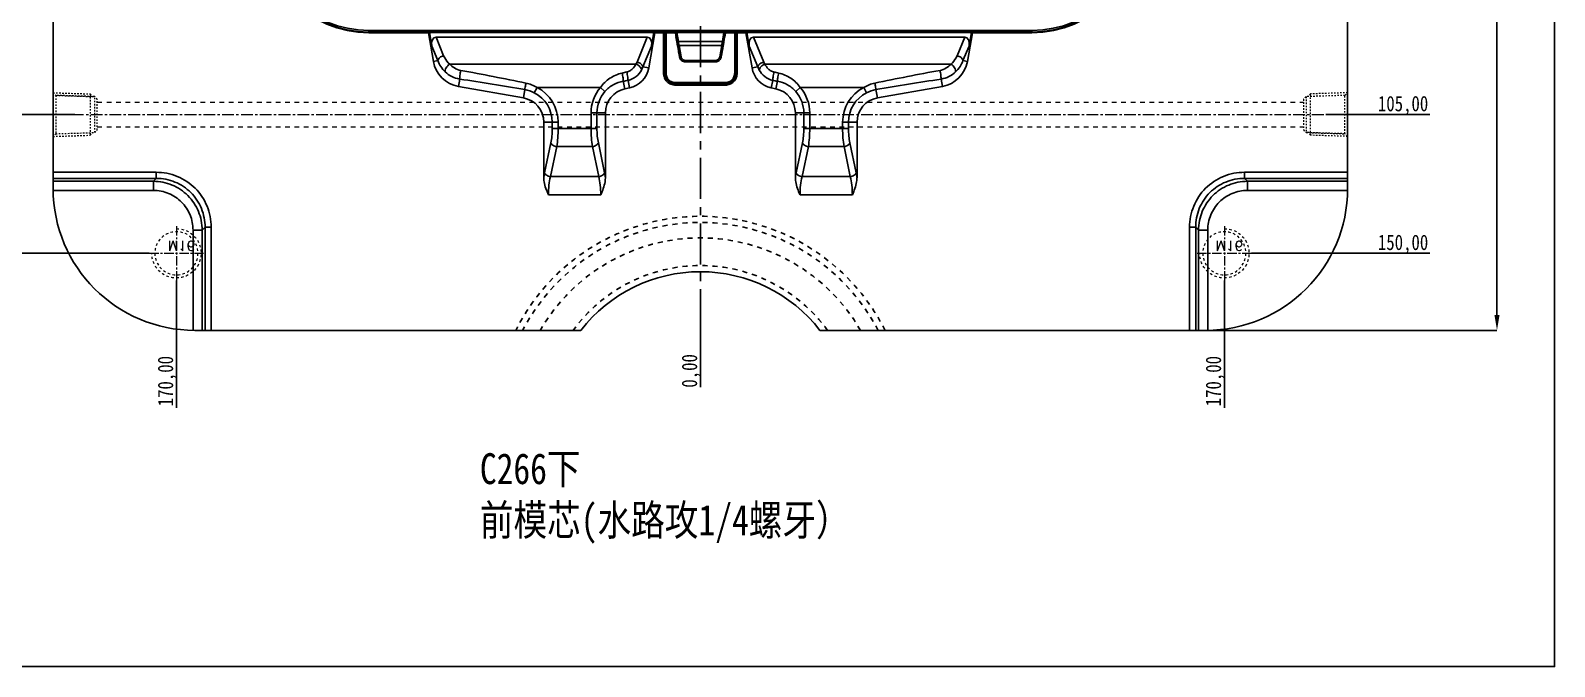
# Model space of a CAD drawing. Header units: millimetres. Extents: x 1727 to 4210, y -6182 to 759.
# Drawn here: x 2555.2 to 3049.7, y -3592.5 to -3386.2 of the extents above; entities that cross this region are included whole.
import ezdxf

# ---------------------------------------------------------------- set-up
doc = ezdxf.new("R2010")
doc.units = ezdxf.units.MM
doc.header["$LTSCALE"] = 16.335
doc.header["$PDMODE"] = 3
doc.header["$PDSIZE"] = 0.3125
doc.linetypes.add('CENTER', pattern=[0.6, 0.375, -0.075, 0.075, -0.075])
doc.linetypes.add('HIDDEN', pattern=[0.2, 0.1, -0.1])
doc.layers.get('0').update_dxf_attribs({"linetype": 'CONTINUOUS'})
doc.layers.get('Defpoints').update_dxf_attribs({"linetype": 'CONTINUOUS'})
for name, color, linetype, lineweight in [('cool', 153, 'HIDDEN', 9), ('dim', 82, 'CONTINUOUS', 9), ('screw', 33, 'CONTINUOUS', 13)]:
    doc.layers.add(name, color=color, linetype=linetype, lineweight=lineweight)
doc.layers.add('DEFAULT_2', color=8, linetype='HIDDEN')
doc.styles.get("Standard").update_dxf_attribs({"font": 'txt', "width": 0.8})
doc.styles.add('TXT', font='txt.shx', dxfattribs={"bigfont": 'gbcbig.shx'})
doc.dimstyles.new('mold', dxfattribs={"dimtxt": 8, "dimasz": 5, "dimexe": 0, "dimexo": 0, "dimgap": 0, "dimtad": 1, "dimzin": 1, "dimtxsty": 'Standard', "dimcen": 0, "dimclrd": 4, "dimclre": 4, "dimclrt": 6, "dimazin": 0, "dimtfac": 1, "dimtofl": 0, "dimtmove": 0, "dimatfit": 3, "dimfxl": 0, "dimarcsym": 0})

# ---------------------------------------------------------------- blocks, each defined once
blk = doc.blocks.new('screw_m16_g')
at = {"layer": 'screw', "color": 1, "linetype": 'CENTER', "ltscale": 0.497582}
for p, q in [((0, -8.8), (0, 8.8)), ((-8.8, 0), (8.8, 0))]:
    blk.add_line(p, q, dxfattribs=at)
at = {"layer": 'screw', "color": 33, "linetype": 'HIDDEN', "ltscale": 0.497582}
blk.add_circle((0, 0), 7, dxfattribs=at)
at = {"layer": 'screw', "color": 92, "linetype": 'HIDDEN', "ltscale": 0.497582}
blk.add_arc((0, 0), 8, 270, 180, dxfattribs=at)
at = {"layer": 'screw', "color": 6, "style": 'TXT'}
blk.add_text('M16', height=3.2, dxfattribs=at).set_placement((-2.72, -4))
blk = doc.blocks.new('cool_jt_f12')
at = {"layer": 'cool', "ltscale": 0.3}
for p, q in [((0, 7.0785), (0.856, 6.2225)), ((0, 7.0785), (12, 6.7035)), ((0.856, 6.2225), (0.856, -6.2225)), ((13.5, 5.827375), (0.856, 6.2225)), ((0.856, 6.2225), (13.5, 5.827375)), ((12, 6.7035), (12.856, 5.8475)), ((12, 6.7035), (12, -6.7035)), ((14.327375, 5), (13.5, 5.827375)), ((13.5, -5.827375), (13.5, 5.827375)), ((14.327375, -5), (14.327375, 5)), ((0.856, -6.2225), (0, -7.0785)), ((0, -7.0785), (12, -6.7035)), ((0.856, -6.2225), (13.5, -5.827375)), ((12, -6.7035), (12.856, -5.8475)), ((13.5, -5.827375), (14.327375, -5))]:
    blk.add_line(p, q, dxfattribs=at)
blk = doc.blocks.new('124')
at = {"layer": 'cool', "ltscale": 0.932966}
for p, q in [((10.14, -1344.71), (401.48, -1344.71)), ((10.14, -1352.71), (401.48, -1352.71))]:
    blk.add_line(p, q, dxfattribs=at)
at = {"layer": 'cool', "color": 1, "linetype": 'CENTER', "ltscale": 0.621977}
blk.add_line((-4.19, -1348.71), (415.81, -1348.71), dxfattribs=at)
at = {"layer": 'cool', "ltscale": 0.932966}
blk.add_blockref('cool_jt_f12', (-4.19, -1348.71), dxfattribs=at)
at = {"layer": 'cool', "ltscale": 0.932966, "rotation": 180}
blk.add_blockref('cool_jt_f12', (415.81, -1348.71), dxfattribs=at)
blk = doc.blocks.new('*D322')
at = {"color": 4, "lineweight": -2}
for p, q in [((2931.29, -3133.43), (3031.03, -3133.43)), ((3031.03, -3138.43), (3031.03, -3478.43)), ((2931.29, -3483.43), (3031.03, -3483.43))]:
    blk.add_line(p, q, dxfattribs=at)
at = {"color": 4}
for points in [[(3030.2, -3138.43), (3031.87, -3138.43), (3031.03, -3133.43)], [(3030.2, -3478.43), (3031.87, -3478.43), (3031.03, -3483.43)]]:
    blk.add_solid(points, dxfattribs=at)
at = {"layer": 'Defpoints', "color": 0}
for p in [(2931.29, -3133.43), (2931.29, -3483.43), (3031.03, -3483.43)]:
    blk.add_point(p, dxfattribs=at)
at = {"color": 6, "insert": (3026.37, -3276.08), "char_height": 8, "attachment_point": 5, "rotation": 90}
blk.add_mtext('350,00', dxfattribs=at)
blk = doc.blocks.new('*D507')
at = {"layer": 'Defpoints', "color": 0}
for p in [(2772.58, -3308.43), (2975.51, -3413.43), (2991.9, -3413.43)]:
    blk.add_point(p, dxfattribs=at)
at = {"layer": 'dim', "color": 4, "lineweight": -2}
blk.add_line((2975.51, -3413.43), (3009.23, -3413.43), dxfattribs=at)
at = {"layer": 'dim', "color": 6, "insert": (3000.56, -3410.51), "char_height": 5, "attachment_point": 5}
blk.add_mtext('105,00', dxfattribs=at)
blk = doc.blocks.new('*D508')
at = {"layer": 'Defpoints', "color": 0}
for p in [(2772.58, -3308.43), (2951.38, -3458.43), (2991.9, -3458.43)]:
    blk.add_point(p, dxfattribs=at)
at = {"layer": 'dim', "color": 4, "lineweight": -2}
blk.add_line((2951.38, -3458.43), (3009.23, -3458.43), dxfattribs=at)
at = {"layer": 'dim', "color": 6, "insert": (3000.56, -3455.51), "char_height": 5, "attachment_point": 5}
blk.add_mtext('150,00', dxfattribs=at)
blk = doc.blocks.new('*D509')
at = {"layer": 'Defpoints', "color": 0}
for p in [(2772.58, -3308.43), (2942.58, -3467.23), (2942.58, -3491.24)]:
    blk.add_point(p, dxfattribs=at)
at = {"layer": 'dim', "color": 4, "lineweight": -2}
blk.add_line((2942.58, -3467.23), (2942.58, -3508.57), dxfattribs=at)
at = {"layer": 'dim', "color": 6, "insert": (2939.66, -3499.9), "char_height": 5, "attachment_point": 5, "rotation": 90}
blk.add_mtext('170,00', dxfattribs=at)
blk = doc.blocks.new('*D510')
at = {"layer": 'Defpoints', "color": 0}
for p in [(2772.58, -3308.43), (2772.58, -3477), (2772.58, -3491.24)]:
    blk.add_point(p, dxfattribs=at)
at = {"layer": 'dim', "color": 4, "lineweight": -2}
blk.add_line((2772.58, -3477), (2772.58, -3501.9), dxfattribs=at)
at = {"layer": 'dim', "color": 6, "insert": (2769.66, -3496.57), "char_height": 5, "attachment_point": 5, "rotation": 90}
blk.add_mtext('0,00', dxfattribs=at)
blk = doc.blocks.new('*D520')
at = {"layer": 'Defpoints', "color": 0}
for p in [(2772.58, -3308.43), (2553.25, -3413.43), (2569.64, -3413.43)]:
    blk.add_point(p, dxfattribs=at)
at = {"layer": 'dim', "color": 4, "lineweight": -2}
blk.add_line((2569.64, -3413.43), (2535.92, -3413.43), dxfattribs=at)
at = {"layer": 'dim', "color": 6, "insert": (2544.59, -3410.51), "char_height": 5, "attachment_point": 5}
blk.add_mtext('105,00', dxfattribs=at)
blk = doc.blocks.new('*D521')
at = {"layer": 'Defpoints', "color": 0}
for p in [(2772.58, -3308.43), (2553.25, -3458.43), (2593.78, -3458.43)]:
    blk.add_point(p, dxfattribs=at)
at = {"layer": 'dim', "color": 4, "lineweight": -2}
blk.add_line((2593.78, -3458.43), (2535.92, -3458.43), dxfattribs=at)
at = {"layer": 'dim', "color": 6, "insert": (2544.59, -3455.51), "char_height": 5, "attachment_point": 5}
blk.add_mtext('150,00', dxfattribs=at)
blk = doc.blocks.new('*D515')
at = {"layer": 'Defpoints', "color": 0}
for p in [(2772.58, -3308.43), (2602.58, -3467.23), (2602.58, -3491.24)]:
    blk.add_point(p, dxfattribs=at)
at = {"layer": 'dim', "color": 4, "lineweight": -2}
blk.add_line((2602.58, -3467.23), (2602.58, -3508.57), dxfattribs=at)
at = {"layer": 'dim', "color": 6, "insert": (2599.66, -3499.9), "char_height": 5, "attachment_point": 5, "rotation": 90}
blk.add_mtext('170,00', dxfattribs=at)

msp = doc.modelspace()

# ---------------------------------------------------------------- linework, layer by layer
at = {"color": 1, "linetype": 'CENTER', "ltscale": 2.176925}
msp.add_line((2772.575, -3483.431), (2772.575, -3133.43), dxfattribs=at)
at = {"color": 7, "linetype": 'Continuous'}
for p, q in [((2562.575, -3437.43), (2562.575, -3179.43)), ((2982.575, -3179.43), (2982.575, -3437.43)), ((2665.04, -3386.87), (2665.04, -3386.156)), ((2880.11, -3386.156), (2665.04, -3386.156)), ((2665.04, -3386.658), (2880.11, -3386.658)), ((2684.311, -3386.87), (2665.04, -3386.87)), ((2684.649, -3386.807), (2684.311, -3386.87)), ((2685.953, -3396.182), (2684.311, -3386.87)), ((2685.422, -3391.191), (2684.649, -3386.807)), ((2684.649, -3386.807), (2757.502, -3386.807)), ((2757.84, -3386.87), (2755.821, -3398.317)), ((2757.502, -3386.807), (2756.729, -3391.191)), ((2757.502, -3386.807), (2757.84, -3386.87)), ((2760.636, -3386.87), (2757.84, -3386.87)), ((2760.636, -3399.985), (2760.636, -3386.87)), ((2761.034, -3386.889), (2761.043, -3386.895)), ((2761.034, -3399.985), (2761.034, -3386.889)), ((2764.454, -3386.914), (2761.442, -3386.914)), ((2761.442, -3399.975), (2761.442, -3386.914)), ((2764.926, -3386.862), (2780.225, -3386.862)), ((2764.926, -3386.862), (2765.429, -3389.759)), ((2779.722, -3389.759), (2780.225, -3386.862)), ((2783.709, -3386.914), (2780.697, -3386.914)), ((2783.709, -3386.914), (2783.709, -3399.975)), ((2784.117, -3386.889), (2784.107, -3386.895)), ((2784.107, -3386.895), (2784.107, -3399.975)), ((2787.311, -3386.87), (2784.515, -3386.87)), ((2784.515, -3386.87), (2784.515, -3399.985)), ((2787.649, -3386.807), (2787.311, -3386.87)), ((2789.329, -3398.317), (2787.311, -3386.87)), ((2787.649, -3386.807), (2860.502, -3386.807)), ((2788.422, -3391.191), (2787.649, -3386.807)), ((2860.84, -3386.87), (2859.198, -3396.182)), ((2860.502, -3386.807), (2859.729, -3391.191)), ((2860.502, -3386.807), (2860.84, -3386.87)), ((2880.11, -3386.87), (2860.84, -3386.87)), ((2880.11, -3386.156), (2880.11, -3386.87)), ((2685.422, -3391.191), (2687.385, -3395.93)), ((2686.809, -3388.37), (2689.278, -3394.331)), ((2686.809, -3388.37), (2755.341, -3388.37)), ((2755.341, -3388.37), (2752.023, -3396.383)), ((2756.729, -3391.191), (2753.916, -3397.982)), ((2765.429, -3389.759), (2764.961, -3389.84)), ((2764.961, -3389.84), (2765.171, -3391.054)), ((2779.722, -3389.759), (2765.429, -3389.759)), ((2765.499, -3390.177), (2765.429, -3389.759)), ((2765.643, -3391.014), (2779.508, -3391.014)), ((2765.643, -3391.014), (2766.295, -3394.664)), ((2778.856, -3394.664), (2779.508, -3391.014)), ((2779.58, -3390.596), (2779.508, -3391.014)), ((2780.19, -3389.84), (2779.722, -3389.759)), ((2780.19, -3389.84), (2779.98, -3391.054)), ((2788.422, -3391.191), (2791.234, -3397.982)), ((2789.81, -3388.37), (2858.341, -3388.37)), ((2789.81, -3388.37), (2793.128, -3396.383)), ((2858.341, -3388.37), (2855.873, -3394.331)), ((2859.729, -3391.191), (2857.766, -3395.93)), ((2685.953, -3396.182), (2687.385, -3395.93)), ((2765.82, -3394.799), (2765.792, -3394.646)), ((2765.804, -3394.71), (2765.82, -3394.799)), ((2777.367, -3395.906), (2767.784, -3395.906)), ((2767.784, -3396.366), (2777.367, -3396.366)), ((2777.367, -3395.906), (2777.367, -3396.366)), ((2779.355, -3394.663), (2779.331, -3394.799)), ((2779.346, -3394.71), (2779.331, -3394.799)), ((2859.198, -3396.182), (2857.766, -3395.93)), ((2691.241, -3397.057), (2751.676, -3397.057)), ((2694.064, -3404.294), (2694.484, -3401.916)), ((2755.821, -3398.317), (2753.916, -3397.982)), ((2760.636, -3399.985), (2761.442, -3399.975)), ((2761.034, -3399.985), (2761.043, -3399.975)), ((2784.515, -3399.985), (2783.709, -3399.975)), ((2784.107, -3399.975), (2784.117, -3399.985)), ((2789.329, -3398.317), (2791.234, -3397.982)), ((2793.474, -3397.057), (2853.91, -3397.057)), ((2851.086, -3404.294), (2850.667, -3401.916)), ((2694.064, -3404.294), (2715.15, -3408.012)), ((2715.15, -3408.012), (2715.622, -3405.335)), ((2718.7, -3406.354), (2719.584, -3404.647)), ((2719.584, -3404.647), (2740.158, -3404.647)), ((2740.158, -3404.647), (2741.616, -3405.9)), ((2748.097, -3405.074), (2747.575, -3402.618)), ((2748.097, -3405.074), (2749.606, -3404.753)), ((2749.606, -3404.753), (2749.092, -3402.333)), ((2764.521, -3403.87), (2764.53, -3403.063)), ((2764.521, -3403.471), (2764.53, -3403.462)), ((2780.63, -3403.471), (2764.521, -3403.471)), ((2780.63, -3403.87), (2764.521, -3403.87)), ((2780.621, -3403.063), (2764.53, -3403.063)), ((2780.621, -3403.063), (2780.63, -3403.87)), ((2780.621, -3403.462), (2780.63, -3403.471)), ((2795.545, -3404.753), (2796.059, -3402.333)), ((2795.545, -3404.753), (2797.053, -3405.074)), ((2797.053, -3405.074), (2797.575, -3402.618)), ((2803.535, -3405.9), (2804.993, -3404.647)), ((2804.993, -3404.647), (2825.567, -3404.647)), ((2825.567, -3404.647), (2826.451, -3406.354)), ((2830.001, -3408.012), (2829.529, -3405.335)), ((2830.001, -3408.012), (2851.086, -3404.294)), ((2721.761, -3415.89), (2726.422, -3415.89)), ((2721.761, -3433.74), (2721.761, -3415.89)), ((2724.5, -3415.89), (2724.5, -3417.908)), ((2726.422, -3415.89), (2726.422, -3417.908)), ((2737.099, -3412.899), (2741.761, -3412.899)), ((2737.099, -3412.899), (2737.099, -3417.908)), ((2739.022, -3412.899), (2739.022, -3417.908)), ((2741.761, -3412.899), (2741.761, -3433.74)), ((2803.39, -3412.899), (2808.051, -3412.899)), ((2803.39, -3433.74), (2803.39, -3412.899)), ((2806.129, -3412.899), (2806.129, -3417.908)), ((2808.051, -3412.899), (2808.051, -3417.908)), ((2818.729, -3415.89), (2823.39, -3415.89)), ((2818.729, -3415.89), (2818.729, -3417.908)), ((2820.651, -3415.89), (2820.651, -3417.908)), ((2823.39, -3415.89), (2823.39, -3433.74)), ((2724.5, -3417.908), (2739.022, -3417.908)), ((2806.129, -3417.908), (2820.651, -3417.908)), ((2724.055, -3422.639), (2722.011, -3432.359)), ((2725.978, -3423.822), (2723.934, -3433.542)), ((2737.544, -3423.822), (2725.978, -3423.822)), ((2737.544, -3423.822), (2739.587, -3433.542)), ((2739.466, -3422.639), (2741.51, -3432.359)), ((2805.685, -3422.639), (2803.641, -3432.359)), ((2807.607, -3423.822), (2805.563, -3433.542)), ((2819.173, -3423.822), (2807.607, -3423.822)), ((2819.173, -3423.822), (2821.217, -3433.542)), ((2821.095, -3422.639), (2823.139, -3432.359)), ((2596.032, -3432.148), (2562.575, -3432.148)), ((2596.032, -3434.129), (2562.575, -3434.129)), ((2595.094, -3435.067), (2562.575, -3435.067)), ((2595.094, -3435.067), (2596.032, -3434.129)), ((2595.094, -3438.038), (2595.094, -3435.067)), ((2596.032, -3432.148), (2596.032, -3434.129)), ((2723.934, -3433.542), (2739.587, -3433.542)), ((2805.563, -3433.542), (2821.217, -3433.542)), ((2982.575, -3432.148), (2949.118, -3432.148)), ((2949.118, -3432.148), (2949.118, -3434.129)), ((2982.575, -3434.129), (2949.118, -3434.129)), ((2950.057, -3435.067), (2949.118, -3434.129)), ((2982.575, -3435.067), (2950.057, -3435.067)), ((2950.057, -3438.038), (2950.057, -3435.067)), ((2595.094, -3438.038), (2562.579, -3438.038)), ((2723.268, -3439.456), (2740.254, -3439.456)), ((2804.897, -3439.456), (2821.883, -3439.456)), ((2982.571, -3438.038), (2950.057, -3438.038)), ((2607.968, -3483.426), (2607.968, -3450.911)), ((2607.968, -3450.911), (2610.938, -3450.911)), ((2610.938, -3450.911), (2611.877, -3449.973)), ((2610.938, -3483.43), (2610.938, -3450.911)), ((2611.877, -3483.43), (2611.877, -3449.973)), ((2613.857, -3449.973), (2611.877, -3449.973)), ((2613.857, -3483.43), (2613.857, -3449.973)), ((2931.294, -3449.973), (2933.274, -3449.973)), ((2931.294, -3449.973), (2931.294, -3483.43)), ((2934.212, -3450.911), (2933.274, -3449.973)), ((2933.274, -3449.973), (2933.274, -3483.43)), ((2937.183, -3450.911), (2934.212, -3450.911)), ((2934.212, -3450.911), (2934.212, -3483.43)), ((2937.183, -3450.911), (2937.183, -3483.426)), ((2608.575, -3483.43), (2733.795, -3483.43)), ((2936.575, -3483.43), (2811.356, -3483.43))]:
    msp.add_line(p, q, dxfattribs=at)
msp.add_lwpolyline([(2296.968, -3065.144), (3049.699, -3065.144), (3049.699, -3592.463), (2296.968, -3592.463)], close=True)
for centre, radius, start, end in [((2665.04, -3351.695), 35.175, 180, 270), ((2665.04, -3351.695), 34.963, 180, 270), ((2665.04, -3351.695), 34.461, 180, 270), ((2880.11, -3351.695), 35.175, 270, 0), ((2880.11, -3351.695), 34.963, 270, 0), ((2880.11, -3351.695), 34.461, 270, 0), ((3025.167, -3346.176), 263.369, 189.61748, 189.80216), ((2519.203, -3346.043), 264.161, 350.29025, 350.4745), ((2695.801, -3394.446), 10, 190, 260), ((2747.759, -3394.617), 4.615, 328.08386, 337.50586), ((2767.784, -3394.379), 1.987, 267.70849, 270.00766), ((2797.392, -3394.617), 4.615, 202.49414, 211.91614), ((2849.35, -3394.446), 10, 280, 350), ((2500.597, -4667.88), 1280.725, 80.334673, 81.292635), ((2498.7, -4466.19), 1084.964, 78.448889, 79.586024), ((2912.451, -4128.596), 747.149, 102.660804, 102.780005), ((2747.943, -3396.928), 8, 282, 350), ((2747.689, -3395.885), 6.571, 331.75735, 341.3922), ((2764.529, -3399.976), 3.486, 179.98775, 270.01225), ((2780.621, -3399.976), 3.486, 269.98775, 0.01225), ((2797.208, -3396.928), 8, 190, 258), ((2797.462, -3395.885), 6.571, 198.6078, 208.24265), ((2632.7, -4128.596), 747.149, 77.219994, 77.339196), ((3046.451, -4466.194), 1084.967, 100.413978, 101.551109), ((3044.554, -4667.884), 1280.728, 98.707367, 99.665326), ((2713.761, -3415.89), 10.739, 0, 62.61724), ((2713.761, -3415.89), 12.661, 0, 62.61724), ((2749.761, -3412.899), 12.661, 139.32635, 180), ((2749.761, -3412.899), 10.739, 139.32635, 180), ((2749.761, -3412.899), 8, 102, 180), ((2795.39, -3412.899), 8, 0, 78), ((2795.39, -3412.899), 10.739, 0, 40.67365), ((2795.39, -3412.899), 12.661, 0, 40.67365), ((2831.39, -3415.89), 12.661, 117.38274, 180), ((2831.39, -3415.89), 10.739, 117.38274, 180), ((2713.761, -3415.89), 8, 0, 80), ((2831.39, -3415.89), 8, 100, 180), ((2608.575, -3437.43), 46, 180, 270), ((2936.575, -3437.43), 46, 270, 0), ((2772.575, -3513.43), 49.03, 37.72486, 142.27514)]:
    msp.add_arc(centre, radius, start, end, dxfattribs=at)
for centre, major_axis, start_param, end_param in [((2687.595, -3391.532), (-1.27, 3.068), -0.2444382, 1.2182411), ((2754.556, -3391.532), (1.27, 3.068), -1.2182411, 0.2444382), ((2790.595, -3391.532), (-1.27, 3.068), -0.2444382, 1.2182411), ((2857.556, -3391.532), (1.27, 3.068), -1.2182411, 0.2444382)]:
    msp.add_ellipse(centre, major_axis=major_axis, ratio=0.6023108, start_param=start_param, end_param=end_param, dxfattribs=at)
for points, knots in [([(2761.034, -3386.889), (2761.022, -3386.882), (2760.976, -3386.882), (2760.894, -3386.873), (2760.773, -3386.871), (2760.684, -3386.87), (2760.636, -3386.87)], [0, 0, 0, 0, 0.1021956, 0.324602, 0.6382107, 1, 1, 1, 1]), ([(2761.043, -3386.895), (2761.055, -3386.902), (2761.101, -3386.902), (2761.183, -3386.911), (2761.304, -3386.912), (2761.393, -3386.914), (2761.442, -3386.914)], [0, 0, 0, 0, 0.1011794, 0.322989, 0.6372419, 1, 1, 1, 1]), ([(2764.926, -3386.862), (2764.859, -3386.862), (2764.744, -3386.863), (2764.561, -3386.87), (2764.504, -3386.873), (2764.413, -3386.884), (2764.422, -3386.89)], [0, 0, 0, 0, 0.3940572, 0.7262513, 0.9394968, 1, 1, 1, 1]), ([(2784.107, -3386.895), (2784.096, -3386.902), (2784.05, -3386.902), (2783.968, -3386.911), (2783.847, -3386.912), (2783.757, -3386.914), (2783.709, -3386.914)], [0, 0, 0, 0, 0.1011794, 0.322989, 0.6372419, 1, 1, 1, 1]), ([(2784.117, -3386.889), (2784.129, -3386.882), (2784.174, -3386.882), (2784.257, -3386.873), (2784.377, -3386.871), (2784.467, -3386.87), (2784.515, -3386.87)], [0, 0, 0, 0, 0.1021956, 0.324602, 0.6382107, 1, 1, 1, 1]), ([(2765.155, -3391.066), (2765.174, -3391.072), (2765.232, -3391.068), (2765.394, -3391.057), (2765.537, -3391.033), (2765.643, -3391.014)], [0, 0, 0, 0, 0.1187797, 0.3441869, 1, 1, 1, 1]), ([(2779.508, -3391.014), (2779.613, -3391.033), (2779.756, -3391.056), (2779.917, -3391.068), (2779.975, -3391.071), (2779.994, -3391.066)], [0, 0, 0, 0, 0.6526495, 0.8784935, 1, 1, 1, 1]), ([(2687.385, -3395.93), (2687.444, -3395.553), (2688.03, -3394.818), (2688.817, -3394.445), (2689.278, -3394.331)], [0, 0, 0, 0, 0.4453332, 1, 1, 1, 1]), ([(2687.385, -3395.93), (2687.627, -3396.605), (2688.281, -3397.928), (2689.231, -3399.06), (2689.776, -3399.567)], [0, 0, 0, 0, 0.4907344, 1, 1, 1, 1]), ([(2689.278, -3394.331), (2689.382, -3394.582), (2689.869, -3395.598), (2690.595, -3396.499), (2691.241, -3397.057)], [0, 0, 0, 0, 0.2419908, 1, 1, 1, 1]), ([(2752.023, -3396.383), (2752.484, -3396.497), (2753.271, -3396.87), (2753.857, -3397.605), (2753.916, -3397.982)], [0, 0, 0, 0, 0.5546666, 1, 1, 1, 1]), ([(2766.295, -3394.664), (2766.197, -3394.681), (2766.04, -3394.702), (2765.88, -3394.724), (2765.821, -3394.718)], [0, 0, 0, 0, 0.6268623, 1, 1, 1, 1]), ([(2779.105, -3394.702), (2779.085, -3394.7), (2779.002, -3394.688), (2778.919, -3394.675), (2778.856, -3394.664)], [0, 0, 0, 0, 0.2347896, 1, 1, 1, 1]), ([(2791.234, -3397.982), (2791.294, -3397.605), (2791.88, -3396.87), (2792.667, -3396.497), (2793.128, -3396.383)], [0, 0, 0, 0, 0.4453331, 1, 1, 1, 1]), ([(2855.873, -3394.331), (2855.769, -3394.582), (2855.282, -3395.598), (2854.556, -3396.499), (2853.91, -3397.057)], [0, 0, 0, 0, 0.2419911, 1, 1, 1, 1]), ([(2857.766, -3395.93), (2857.524, -3396.605), (2856.87, -3397.928), (2855.92, -3399.06), (2855.375, -3399.567)], [0, 0, 0, 0, 0.4907229, 1, 1, 1, 1]), ([(2855.873, -3394.331), (2856.333, -3394.445), (2857.121, -3394.818), (2857.707, -3395.553), (2857.766, -3395.93)], [0, 0, 0, 0, 0.5546668, 1, 1, 1, 1]), ([(2689.776, -3399.567), (2689.729, -3399.384), (2689.784, -3398.924), (2690.207, -3398.012), (2690.777, -3397.379), (2691.241, -3397.057)], [0, 0, 0, 0, 0.1879271, 0.4382759, 1, 1, 1, 1]), ([(2689.776, -3399.567), (2690.414, -3400.161), (2691.876, -3401.208), (2693.593, -3401.775), (2694.484, -3401.916)], [0, 0, 0, 0, 0.4914254, 1, 1, 1, 1]), ([(2691.241, -3397.057), (2691.706, -3397.54), (2692.786, -3398.44), (2694.11, -3398.968), (2694.817, -3399.098)], [0, 0, 0, 0, 0.4827122, 1, 1, 1, 1]), ([(2694.484, -3401.916), (2694.467, -3401.776), (2694.492, -3401.396), (2694.554, -3400.735), (2694.667, -3399.937), (2694.763, -3399.376), (2694.817, -3399.098)], [0, 0, 0, 0, 0.1494402, 0.3990286, 0.7017506, 1, 1, 1, 1]), ([(2747.176, -3399.956), (2745.784, -3400.272), (2743.088, -3401.432), (2740.993, -3403.482), (2740.158, -3404.647)], [0, 0, 0, 0, 0.4989731, 1, 1, 1, 1]), ([(2747.176, -3399.956), (2747.235, -3400.224), (2747.343, -3400.758), (2747.474, -3401.513), (2747.552, -3402.131), (2747.586, -3402.486), (2747.575, -3402.618)], [0, 0, 0, 0, 0.3049959, 0.6065181, 0.852239, 1, 1, 1, 1]), ([(2751.676, -3397.057), (2751.382, -3397.623), (2750.799, -3398.45), (2749.715, -3399.268), (2749.044, -3399.535), (2748.692, -3399.614)], [0, 0, 0, 0, 0.4735846, 0.7323368, 1, 1, 1, 1]), ([(2748.692, -3399.614), (2748.753, -3399.884), (2748.864, -3400.428), (2748.997, -3401.199), (2749.073, -3401.833), (2749.105, -3402.198), (2749.092, -3402.333)], [0, 0, 0, 0, 0.3023867, 0.604265, 0.8514135, 1, 1, 1, 1]), ([(2753.478, -3398.994), (2753.041, -3399.806), (2751.82, -3401.317), (2750.036, -3402.148), (2749.092, -3402.333)], [0, 0, 0, 0, 0.4890931, 1, 1, 1, 1]), ([(2751.676, -3397.057), (2752.154, -3397.235), (2752.799, -3397.658), (2753.351, -3398.402), (2753.477, -3398.81), (2753.478, -3398.994)], [0, 0, 0, 0, 0.553695, 0.7998313, 1, 1, 1, 1]), ([(2764.521, -3403.87), (2764.015, -3403.87), (2762.992, -3403.669), (2761.7, -3402.804), (2760.836, -3401.512), (2760.636, -3400.49), (2760.636, -3399.985)], [0, 0, 0, 0, 0.250167, 0.5001697, 0.7500641, 1, 1, 1, 1]), ([(2764.521, -3403.471), (2764.067, -3403.472), (2763.149, -3403.292), (2761.988, -3402.517), (2761.213, -3401.356), (2761.034, -3400.438), (2761.034, -3399.985)], [0, 0, 0, 0, 0.2501661, 0.5001701, 0.7500653, 1, 1, 1, 1]), ([(2764.53, -3403.063), (2764.128, -3403.063), (2763.315, -3402.904), (2762.288, -3402.217), (2761.601, -3401.189), (2761.442, -3400.377), (2761.442, -3399.975)], [0, 0, 0, 0, 0.25017, 0.5001753, 0.7500727, 1, 1, 1, 1]), ([(2783.709, -3399.975), (2783.709, -3400.377), (2783.549, -3401.19), (2782.862, -3402.218), (2781.835, -3402.904), (2781.022, -3403.063), (2780.621, -3403.063)], [0, 0, 0, 0, 0.2501617, 0.500161, 0.7500582, 1, 1, 1, 1]), ([(2784.515, -3399.985), (2784.515, -3400.49), (2784.314, -3401.513), (2783.45, -3402.806), (2782.157, -3403.669), (2781.135, -3403.87), (2780.63, -3403.87)], [0, 0, 0, 0, 0.2501608, 0.5001585, 0.7500529, 1, 1, 1, 1]), ([(2784.117, -3399.985), (2784.117, -3400.439), (2783.938, -3401.357), (2783.162, -3402.518), (2782.001, -3403.292), (2781.084, -3403.472), (2780.63, -3403.471)], [0, 0, 0, 0, 0.25016, 0.5001588, 0.7500541, 1, 1, 1, 1]), ([(2791.673, -3398.994), (2791.673, -3398.81), (2791.799, -3398.402), (2792.352, -3397.658), (2792.997, -3397.235), (2793.474, -3397.057)], [0, 0, 0, 0, 0.2001686, 0.446305, 1, 1, 1, 1]), ([(2791.673, -3398.994), (2792.109, -3399.806), (2793.33, -3401.317), (2795.115, -3402.148), (2796.059, -3402.333)], [0, 0, 0, 0, 0.4890606, 1, 1, 1, 1]), ([(2793.474, -3397.057), (2793.768, -3397.623), (2794.352, -3398.45), (2795.436, -3399.268), (2796.107, -3399.535), (2796.459, -3399.614)], [0, 0, 0, 0, 0.4735522, 0.7323012, 1, 1, 1, 1]), ([(2796.059, -3402.333), (2796.045, -3402.198), (2796.077, -3401.833), (2796.154, -3401.199), (2796.287, -3400.428), (2796.397, -3399.884), (2796.459, -3399.614)], [0, 0, 0, 0, 0.1485865, 0.395735, 0.6976132, 1, 1, 1, 1]), ([(2797.575, -3402.618), (2797.565, -3402.486), (2797.598, -3402.131), (2797.676, -3401.513), (2797.807, -3400.758), (2797.915, -3400.224), (2797.975, -3399.956)], [0, 0, 0, 0, 0.147761, 0.3934818, 0.6950041, 1, 1, 1, 1]), ([(2797.975, -3399.956), (2799.367, -3400.272), (2802.063, -3401.432), (2804.158, -3403.482), (2804.993, -3404.647)], [0, 0, 0, 0, 0.498972, 1, 1, 1, 1]), ([(2853.91, -3397.057), (2853.444, -3397.54), (2852.365, -3398.44), (2851.04, -3398.969), (2850.333, -3399.098)], [0, 0, 0, 0, 0.4829436, 1, 1, 1, 1]), ([(2850.333, -3399.098), (2850.387, -3399.376), (2850.483, -3399.937), (2850.597, -3400.735), (2850.658, -3401.396), (2850.683, -3401.776), (2850.667, -3401.916)], [0, 0, 0, 0, 0.2982494, 0.6009714, 0.8505598, 1, 1, 1, 1]), ([(2855.375, -3399.567), (2854.737, -3400.161), (2853.275, -3401.208), (2851.558, -3401.775), (2850.667, -3401.916)], [0, 0, 0, 0, 0.4916024, 1, 1, 1, 1]), ([(2853.91, -3397.057), (2854.374, -3397.379), (2854.944, -3398.012), (2855.367, -3398.924), (2855.421, -3399.384), (2855.375, -3399.567)], [0, 0, 0, 0, 0.5617245, 0.8120734, 1, 1, 1, 1]), ([(2715.622, -3405.335), (2715.648, -3405.064), (2715.766, -3404.353), (2715.879, -3403.642), (2715.956, -3403.201)], [0, 0, 0, 0, 0.3778467, 1, 1, 1, 1]), ([(2747.575, -3402.618), (2746.446, -3402.827), (2744.229, -3403.577), (2742.366, -3405.027), (2741.616, -3405.9)], [0, 0, 0, 0, 0.4995043, 1, 1, 1, 1]), ([(2797.575, -3402.618), (2798.705, -3402.827), (2800.921, -3403.577), (2802.784, -3405.027), (2803.535, -3405.9)], [0, 0, 0, 0, 0.4995034, 1, 1, 1, 1]), ([(2829.195, -3403.201), (2829.271, -3403.642), (2829.385, -3404.353), (2829.502, -3405.064), (2829.529, -3405.335)], [0, 0, 0, 0, 0.6221533, 1, 1, 1, 1]), ([(2724.5, -3417.908), (2724.5, -3418.742), (2724.43, -3420.328), (2724.21, -3421.903), (2724.055, -3422.639)], [0, 0, 0, 0, 0.5254472, 1, 1, 1, 1]), ([(2726.422, -3417.908), (2726.422, -3418.948), (2726.353, -3420.927), (2726.134, -3422.897), (2725.978, -3423.822)], [0, 0, 0, 0, 0.5256428, 1, 1, 1, 1]), ([(2737.099, -3417.908), (2737.099, -3418.948), (2737.169, -3420.927), (2737.388, -3422.897), (2737.544, -3423.822)], [0, 0, 0, 0, 0.5256259, 1, 1, 1, 1]), ([(2739.022, -3417.908), (2739.022, -3418.742), (2739.092, -3420.328), (2739.311, -3421.903), (2739.466, -3422.639)], [0, 0, 0, 0, 0.5254324, 1, 1, 1, 1]), ([(2806.129, -3417.908), (2806.129, -3418.742), (2806.059, -3420.328), (2805.84, -3421.903), (2805.685, -3422.639)], [0, 0, 0, 0, 0.5254472, 1, 1, 1, 1]), ([(2808.051, -3417.908), (2808.051, -3418.948), (2807.982, -3420.927), (2807.763, -3422.897), (2807.607, -3423.822)], [0, 0, 0, 0, 0.5256428, 1, 1, 1, 1]), ([(2818.729, -3417.908), (2818.729, -3418.948), (2818.798, -3420.927), (2819.017, -3422.897), (2819.173, -3423.822)], [0, 0, 0, 0, 0.5256259, 1, 1, 1, 1]), ([(2820.651, -3417.908), (2820.651, -3418.742), (2820.721, -3420.328), (2820.94, -3421.903), (2821.095, -3422.639)], [0, 0, 0, 0, 0.5254324, 1, 1, 1, 1]), ([(2724.055, -3422.639), (2724.172, -3422.961), (2724.799, -3423.527), (2725.548, -3423.763), (2725.978, -3423.822)], [0, 0, 0, 0, 0.4407744, 1, 1, 1, 1]), ([(2737.544, -3423.822), (2737.973, -3423.763), (2738.723, -3423.527), (2739.35, -3422.961), (2739.466, -3422.639)], [0, 0, 0, 0, 0.5592256, 1, 1, 1, 1]), ([(2805.685, -3422.639), (2805.801, -3422.961), (2806.428, -3423.527), (2807.177, -3423.763), (2807.607, -3423.822)], [0, 0, 0, 0, 0.4407744, 1, 1, 1, 1]), ([(2819.173, -3423.822), (2819.603, -3423.763), (2820.352, -3423.527), (2820.979, -3422.961), (2821.095, -3422.639)], [0, 0, 0, 0, 0.5592256, 1, 1, 1, 1]), ([(2610.938, -3450.911), (2610.931, -3448.852), (2610.106, -3444.69), (2606.585, -3439.423), (2601.318, -3435.9), (2597.155, -3435.074), (2595.094, -3435.067)], [0, 0, 0, 0, 0.2499575, 0.499917, 0.7498994, 1, 1, 1, 1]), ([(2613.857, -3449.973), (2613.857, -3447.653), (2612.946, -3442.961), (2608.989, -3437.018), (2603.047, -3433.06), (2598.354, -3432.148), (2596.032, -3432.148)], [0, 0, 0, 0, 0.2500024, 0.4999449, 0.7499099, 1, 1, 1, 1]), ([(2611.877, -3449.973), (2611.881, -3447.909), (2611.082, -3443.732), (2607.567, -3438.44), (2602.275, -3434.924), (2598.097, -3434.124), (2596.032, -3434.129)], [0, 0, 0, 0, 0.2499982, 0.4999447, 0.7499137, 1, 1, 1, 1]), ([(2722.011, -3432.359), (2721.988, -3432.47), (2721.895, -3432.929), (2721.815, -3433.39), (2721.761, -3433.74)], [0, 0, 0, 0, 0.2422325, 1, 1, 1, 1]), ([(2723.268, -3439.456), (2722.661, -3438.101), (2721.945, -3436.218), (2721.761, -3434.236), (2721.761, -3433.74)], [0, 0, 0, 0, 0.7495682, 1, 1, 1, 1]), ([(2722.011, -3432.359), (2722.128, -3432.681), (2722.755, -3433.247), (2723.504, -3433.483), (2723.934, -3433.542)], [0, 0, 0, 0, 0.4407744, 1, 1, 1, 1]), ([(2723.934, -3433.542), (2723.703, -3434.457), (2723.373, -3436.423), (2723.268, -3438.412), (2723.268, -3439.456)], [0, 0, 0, 0, 0.474685, 1, 1, 1, 1]), ([(2739.587, -3433.542), (2740.017, -3433.483), (2740.767, -3433.247), (2741.394, -3432.681), (2741.51, -3432.359)], [0, 0, 0, 0, 0.5592256, 1, 1, 1, 1]), ([(2739.587, -3433.542), (2739.818, -3434.457), (2740.149, -3436.423), (2740.254, -3438.412), (2740.254, -3439.456)], [0, 0, 0, 0, 0.4747236, 1, 1, 1, 1]), ([(2741.761, -3433.74), (2741.761, -3434.236), (2741.576, -3436.218), (2740.859, -3438.101), (2740.254, -3439.456)], [0, 0, 0, 0, 0.2504562, 1, 1, 1, 1]), ([(2741.51, -3432.359), (2741.533, -3432.47), (2741.626, -3432.929), (2741.706, -3433.39), (2741.761, -3433.74)], [0, 0, 0, 0, 0.2422289, 1, 1, 1, 1]), ([(2803.641, -3432.359), (2803.617, -3432.47), (2803.525, -3432.929), (2803.444, -3433.39), (2803.39, -3433.74)], [0, 0, 0, 0, 0.2422325, 1, 1, 1, 1]), ([(2804.897, -3439.456), (2804.291, -3438.101), (2803.575, -3436.218), (2803.39, -3434.236), (2803.39, -3433.74)], [0, 0, 0, 0, 0.7495678, 1, 1, 1, 1]), ([(2803.641, -3432.359), (2803.757, -3432.681), (2804.384, -3433.247), (2805.133, -3433.483), (2805.563, -3433.542)], [0, 0, 0, 0, 0.4407744, 1, 1, 1, 1]), ([(2805.563, -3433.542), (2805.333, -3434.457), (2805.002, -3436.423), (2804.897, -3438.412), (2804.897, -3439.456)], [0, 0, 0, 0, 0.474685, 1, 1, 1, 1]), ([(2821.217, -3433.542), (2821.647, -3433.483), (2822.396, -3433.247), (2823.023, -3432.681), (2823.139, -3432.359)], [0, 0, 0, 0, 0.5592256, 1, 1, 1, 1]), ([(2821.217, -3433.542), (2821.448, -3434.457), (2821.778, -3436.423), (2821.883, -3438.412), (2821.883, -3439.456)], [0, 0, 0, 0, 0.4747236, 1, 1, 1, 1]), ([(2823.39, -3433.74), (2823.39, -3434.236), (2823.206, -3436.218), (2822.489, -3438.101), (2821.883, -3439.456)], [0, 0, 0, 0, 0.2504563, 1, 1, 1, 1]), ([(2823.139, -3432.359), (2823.163, -3432.47), (2823.256, -3432.929), (2823.336, -3433.39), (2823.39, -3433.74)], [0, 0, 0, 0, 0.2422289, 1, 1, 1, 1]), ([(2949.118, -3432.148), (2946.798, -3432.148), (2942.106, -3433.059), (2936.164, -3437.016), (2932.205, -3442.959), (2931.294, -3447.652), (2931.294, -3449.973)], [0, 0, 0, 0, 0.2500024, 0.4999449, 0.7499099, 1, 1, 1, 1]), ([(2949.118, -3434.129), (2947.054, -3434.124), (2942.878, -3434.923), (2937.586, -3438.438), (2934.069, -3443.731), (2933.269, -3447.908), (2933.274, -3449.973)], [0, 0, 0, 0, 0.2499982, 0.4999447, 0.7499137, 1, 1, 1, 1]), ([(2950.057, -3435.067), (2947.997, -3435.074), (2943.836, -3435.9), (2938.569, -3439.421), (2935.046, -3444.688), (2934.22, -3448.851), (2934.212, -3450.911)], [0, 0, 0, 0, 0.2499575, 0.499917, 0.7498994, 1, 1, 1, 1]), ([(2607.968, -3450.911), (2607.967, -3449.236), (2607.31, -3445.847), (2604.452, -3441.556), (2600.16, -3438.696), (2596.771, -3438.038), (2595.094, -3438.038)], [0, 0, 0, 0, 0.2499862, 0.4999166, 0.74987, 1, 1, 1, 1]), ([(2950.057, -3438.038), (2948.381, -3438.038), (2944.993, -3438.696), (2940.701, -3441.553), (2937.842, -3445.845), (2937.183, -3449.235), (2937.183, -3450.911)], [0, 0, 0, 0, 0.2499862, 0.4999166, 0.74987, 1, 1, 1, 1])]:
    msp.add_open_spline(points, degree=3, knots=knots, dxfattribs=at)
for points in [[(2764.454, -3386.914), (2764.623, -3387.889), (2764.792, -3388.864), (2764.961, -3389.84)], [(2780.697, -3386.914), (2780.528, -3387.889), (2780.359, -3388.864), (2780.19, -3389.84)], [(2765.171, -3391.054), (2765.382, -3392.273), (2765.593, -3393.491), (2765.804, -3394.71)], [(2779.98, -3391.054), (2779.769, -3392.273), (2779.558, -3393.491), (2779.346, -3394.71)], [(2765.796, -3394.646), (2765.835, -3394.893), (2765.92, -3395.136), (2766.043, -3395.353)], [(2766.043, -3395.353), (2766.159, -3395.556), (2766.311, -3395.742), (2766.489, -3395.893)], [(2766.295, -3394.664), (2766.326, -3394.837), (2766.389, -3395.006), (2766.477, -3395.157)], [(2766.477, -3395.157), (2766.564, -3395.307), (2766.68, -3395.443), (2766.813, -3395.554)], [(2766.489, -3395.893), (2766.821, -3396.174), (2767.27, -3396.347), (2767.705, -3396.364)], [(2766.813, -3395.554), (2767.077, -3395.775), (2767.439, -3395.906), (2767.784, -3395.906)], [(2777.367, -3395.906), (2777.711, -3395.906), (2778.074, -3395.775), (2778.338, -3395.554)], [(2778.269, -3396.152), (2777.993, -3396.291), (2777.676, -3396.366), (2777.367, -3396.366)], [(2778.977, -3395.556), (2778.793, -3395.804), (2778.545, -3396.014), (2778.269, -3396.152)], [(2778.338, -3395.554), (2778.471, -3395.443), (2778.586, -3395.307), (2778.674, -3395.157)], [(2778.674, -3395.157), (2778.762, -3395.006), (2778.825, -3394.836), (2778.856, -3394.664)], [(2779.352, -3394.662), (2779.302, -3394.982), (2779.169, -3395.296), (2778.977, -3395.556)], [(2715.622, -3405.335), (2716.688, -3405.515), (2717.74, -3405.857), (2718.7, -3406.354)], [(2715.956, -3403.201), (2717.231, -3403.461), (2718.478, -3403.96), (2719.584, -3404.647)], [(2749.092, -3402.333), (2748.586, -3402.428), (2748.081, -3402.523), (2747.575, -3402.618)], [(2796.059, -3402.333), (2796.565, -3402.428), (2797.07, -3402.523), (2797.575, -3402.618)], [(2829.195, -3403.201), (2827.919, -3403.461), (2826.673, -3403.96), (2825.567, -3404.647)], [(2829.529, -3405.335), (2828.463, -3405.515), (2827.411, -3405.857), (2826.451, -3406.354)]]:
    msp.add_open_spline(points, degree=3, dxfattribs=at)
at = {"layer": 'DEFAULT_2', "color": 8, "linetype": 'HIDDEN'}
for p, q in [((2764.454, -3386.914), (2764.422, -3386.89)), ((2764.935, -3389.844), (2764.422, -3386.89)), ((2780.729, -3386.89), (2780.216, -3389.844)), ((2780.697, -3386.914), (2780.729, -3386.89)), ((2764.961, -3389.84), (2764.935, -3389.844)), ((2765.005, -3390.249), (2764.935, -3389.844)), ((2765.792, -3394.646), (2765.148, -3391.058)), ((2780.002, -3391.058), (2779.355, -3394.663)), ((2780.074, -3390.654), (2780.002, -3391.058)), ((2780.216, -3389.844), (2780.19, -3389.84)), ((2765.8, -3394.71), (2765.801, -3394.708)), ((2767.784, -3396.366), (2767.784, -3395.906)), ((2777.367, -3396.366), (2777.367, -3396.366)), ((2779.35, -3394.708), (2779.35, -3394.71))]:
    msp.add_line(p, q, dxfattribs=at)
for centre, radius, start, end in [((3008.149, -3347.628), 246.851, 189.94265, 190.13327), ((2536.286, -3347.501), 247.578, 349.96209, 350.15236), ((2767.781, -3394.354), 2.013, 190.2077, 267.70849), ((2777.37, -3394.354), 2.013, 269.93348, 349.79225), ((2772.573, -3513.428), 67, 26.59819, 153.40018), ((2772.575, -3513.43), 65, 27.48643, 152.51357), ((2772.575, -3513.43), 60, 30, 150), ((2772.575, -3513.43), 51.03, 36.0072, 143.99263)]:
    msp.add_arc(centre, radius, start, end, dxfattribs=at)
for points, knots in [([(2780.729, -3386.89), (2780.737, -3386.884), (2780.646, -3386.873), (2780.59, -3386.87), (2780.407, -3386.863), (2780.291, -3386.862), (2780.225, -3386.862)], [0, 0, 0, 0, 0.0605032, 0.2737487, 0.6059428, 1, 1, 1, 1]), ([(2779.343, -3394.715), (2779.317, -3394.723), (2779.235, -3394.715), (2779.157, -3394.709), (2779.105, -3394.702)], [0, 0, 0, 0, 0.3396722, 1, 1, 1, 1])]:
    msp.add_open_spline(points, degree=3, knots=knots, dxfattribs=at)

# ---------------------------------------------------------------- block references
msp.add_blockref('124', (2566.764, -2064.721))
at = {"layer": 'screw', "xscale": -1, "rotation": 180}
for p in [(2602.575, -3458.43), (2942.575, -3458.43)]:
    msp.add_blockref('screw_m16_g', p, dxfattribs=at)

# ---------------------------------------------------------------- texts
at = {"insert": (2701.025, -3523.285), "char_height": 10, "width": 142.61871, "attachment_point": 1}
msp.add_mtext('{\\fSimSun|b0|i0|c134|p2;\\C1;C266下\\P前模芯(水路攻1/4螺牙）}', dxfattribs=at)

# ---------------------------------------------------------------- dimensions: what is measured, and where the dimension line sits
dim = msp.add_linear_dim(base=(3031.034, -3483.43), p1=(2931.294, -3133.43), p2=(2931.294, -3483.43), angle=90, dimstyle='mold')
dim.commit()
dim.dimension.update_dxf_attribs({"geometry": '*D322', "text_midpoint": (3031.034, -3276.077), "dimtype": 160})
at = {"layer": 'dim'}
for feature_location, offset, dtype, origin, picture, middle in [((2569.644, -3413.43), (-16.39, 0), 0, (2772.575, -3308.43), '*D520', (2544.587, -3410.513)), ((2593.775, -3458.43), (-40.522, 0), 0, (2772.575, -3308.43), '*D521', (2544.587, -3455.513)), ((2602.575, -3467.23), (0, -24.006), 1, (2772.575, -3308.43), '*D515', (2599.659, -3499.902)), ((2772.575376695, -3476.999659239), (0, -14.236165301), 1, (2772.575376695, -3308.430294945), '*D510', (2769.658710029, -3496.569157874)), ((2975.507, -3413.43), (16.39, 0), 0, (2772.575, -3308.43), '*D507', (3000.564, -3410.513)), ((2951.375, -3458.43), (40.522, 0), 0, (2772.575, -3308.43), '*D508', (3000.564, -3455.513)), ((2942.575, -3467.23), (0, -24.006), 1, (2772.575, -3308.43), '*D509', (2939.659, -3499.902))]:
    dim = msp.add_ordinate_dim(feature_location=feature_location, offset=offset, dtype=dtype, origin=origin, dimstyle='mold', override={"dimtxt": 5, "dimasz": 2}, dxfattribs=at)
    dim.commit()
    dim.dimension.update_dxf_attribs({"geometry": picture, "text_midpoint": middle})

doc.saveas('drawing.dxf')
